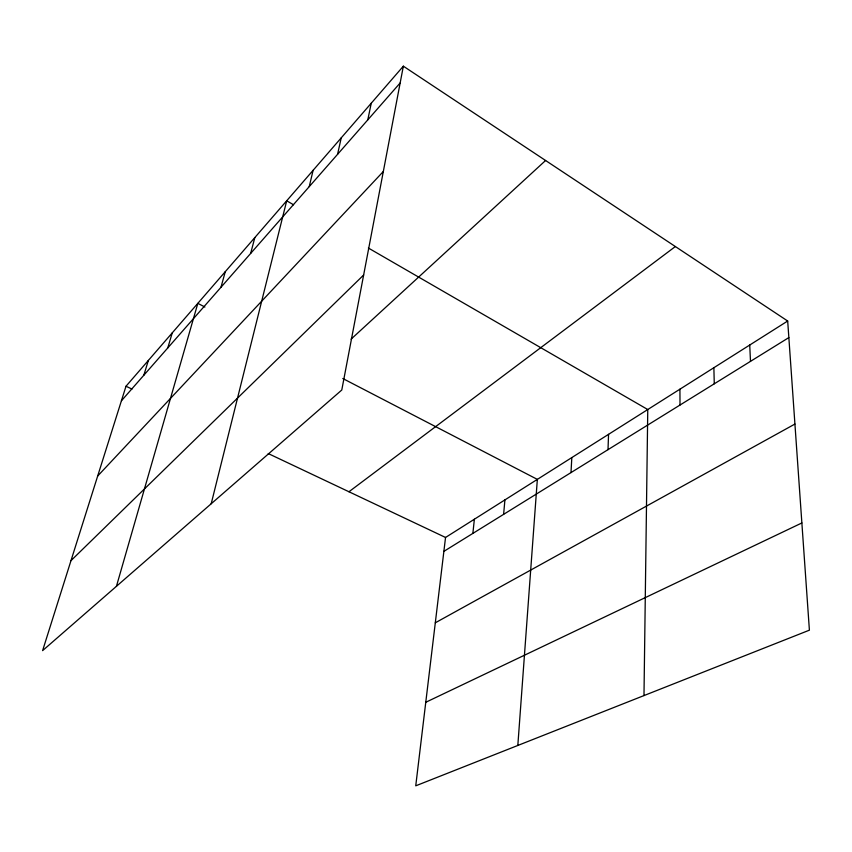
<?xml version="1.0" encoding="UTF-8"?>
<svg xmlns="http://www.w3.org/2000/svg" width="852" height="852" viewBox="0 0 852 852"><rect width="100%" height="100%" fill="white"/><g stroke="black" fill="none" stroke-linecap="round" stroke-linejoin="round"><path stroke-width="1.28" d="M643.984 695.573L647.765 409.535L368.352 248.017M608.008 449.654L608.552 434.339M570.989 472.594L571.82 457.577M517.824 745.457L537.346 479.388L342.792 378.512M503.617 514.352L504.916 499.9M472.871 533.405L474.372 519.23M787.685 321.023L445.543 537.463L415.744 785.821L809.4 630.171L787.685 321.023L403.347 66.179L126 386.244L42.6 650.63L341.78 390.014L403.347 66.179M367.798 119.855L371.248 103.23M337.562 154.34L341.226 137.875M309.244 186.62L313.099 170.336M211.2 503.766L286.698 200.806L293.535 204.757M250.648 253.449L254.823 237.591M220.977 287.273L225.279 271.671M116.426 586.325L197.834 303.355L204.885 307.008M167.769 347.946L172.253 332.866M143.818 375.253L148.365 360.439M121.41 400.802L400.163 82.953M97.682 476.023L383.325 171.497M70.993 560.627L363.644 275.015M351.067 339.149L545.589 160.495M348.947 491.753L675.359 246.547M443.871 551.372L788.846 337.594M435.297 622.812L794.916 424.051M425.766 702.282L801.87 522.958M126 386.244L131.964 389.066M268.252 453.562L445.543 537.463M749.728 345.028L750.495 361.365M713.869 367.713L714.274 383.805M679.928 389.183L680.013 405.041"/></g></svg>
